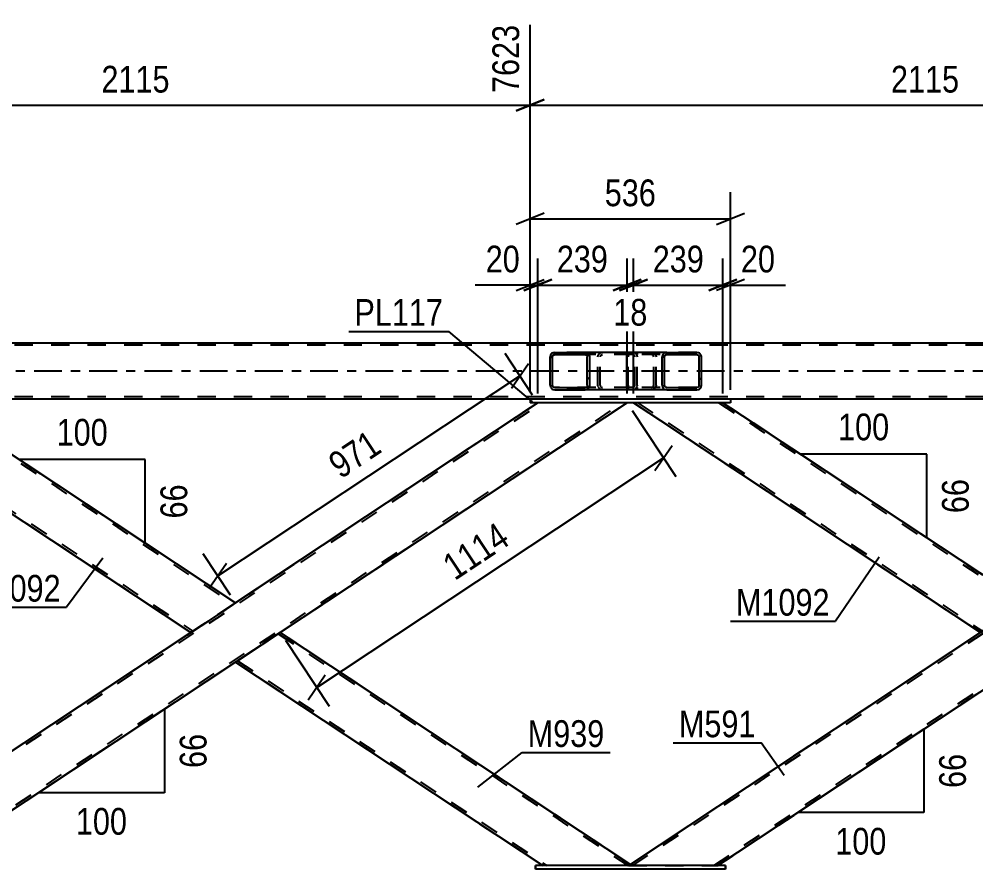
# Model space of a CAD drawing. Header units: millimetres. Extents: x -836 to 353, y -855 to -14.
# Drawn here: x -550.7 to -448.1, y -534.3 to -443.6 of the extents above; entities that cross this region are included whole.
import ezdxf

# ---------------------------------------------------------------- set-up
doc = ezdxf.new("R2010")
doc.units = ezdxf.units.MM
doc.linetypes.add('DXK_LINE_DOT2', pattern=[3.9198, 1.9599, -1.9599])
doc.linetypes.add('DXK_LINE_DOT3', pattern=[5.9187, 2.979, -0.9799, 0.9799, -0.9799])
doc.styles.add('Arial Narrow', font='ARIALN.TTF', dxfattribs={"height": 0.2})

# ---------------------------------------------------------------- blocks, each defined once
blk = doc.blocks.new('Part-570393895-8373 - 8355')
at = {"color": 7, "linetype": 'DXK_LINE_DOT2'}
for p, q in [((-495.07, -484.7), (-569.95, -534.26)), ((-569.51, -534.26), (-494.63, -484.7)), ((-569.51, -534.26), (-494.63, -484.7)), ((-560.81, -534.26), (-485.94, -484.7)), ((-560.81, -534.26), (-485.94, -484.7)), ((-485.5, -484.7), (-560.38, -534.26)), ((-485.5, -484.7), (-495.07, -484.7)), ((-485.5, -484.7), (-485.5, -484.7)), ((-527.45, -506.14), (-532.24, -509.3)), ((-522.67, -509.3), (-527.45, -512.47)), ((-569.76, -534.14), (-569.95, -534.26)), ((-569.95, -534.26), (-569.95, -534.26)), ((-569.95, -534.26), (-560.38, -534.26))]:
    blk.add_line(p, q, dxfattribs=at)
at = {"color": 2, "linetype": 'Continuous'}
for p, q in [((-495.07, -484.7), (-527.45, -506.14)), ((-485.5, -484.7), (-522.67, -509.3)), ((-532.24, -509.3), (-569.76, -534.14)), ((-527.45, -512.47), (-560.38, -534.26))]:
    blk.add_line(p, q, dxfattribs=at)
blk = doc.blocks.new('Part-570393895-8403 - 8355')
at = {"color": 7, "linetype": 'DXK_LINE_DOT2'}
for p, q in [((-410.46, -484.7), (-485.34, -534.26)), ((-484.9, -534.26), (-410.03, -484.7)), ((-484.9, -534.26), (-410.03, -484.7)), ((-403.02, -484.7), (-410.46, -484.7)), ((-403.02, -484.7), (-403.02, -485.75)), ((-403.02, -484.7), (-403.02, -485.74)), ((-403.02, -484.7), (-403.02, -485.64)), ((-476.21, -534.26), (-403.02, -485.82)), ((-476.21, -534.26), (-403.02, -485.82)), ((-403.02, -485.74), (-403.02, -485.64)), ((-403.02, -485.74), (-403.02, -485.8)), ((-403.02, -485.8), (-403.02, -485.74)), ((-403.02, -485.94), (-403.02, -485.75)), ((-403.02, -485.8), (-403.02, -485.82)), ((-403.02, -485.82), (-403.02, -485.8)), ((-403.02, -485.82), (-403.02, -485.82)), ((-403.02, -486.07), (-403.02, -485.94)), ((-475.77, -534.26), (-403.02, -486.11)), ((-403.02, -486.07), (-403.02, -486.04)), ((-403.02, -486.11), (-403.02, -486.07)), ((-403.02, -486.07), (-403.02, -486.11)), ((-403.02, -486.11), (-403.02, -486.11)), ((-442.84, -506.14), (-447.63, -509.3)), ((-438.06, -509.3), (-442.84, -512.47)), ((-485.15, -534.14), (-485.34, -534.26)), ((-485.34, -534.26), (-485.34, -534.26)), ((-485.34, -534.26), (-475.77, -534.26))]:
    blk.add_line(p, q, dxfattribs=at)
at = {"color": 2, "linetype": 'Continuous'}
for p, q in [((-410.46, -484.7), (-442.84, -506.14)), ((-403.02, -484.7), (-403.02, -485.75)), ((-403.02, -485.94), (-403.02, -485.75)), ((-403.02, -486.04), (-403.02, -485.94)), ((-403.02, -486.11), (-438.06, -509.3)), ((-447.63, -509.3), (-485.15, -534.14)), ((-442.84, -512.47), (-475.77, -534.26))]:
    blk.add_line(p, q, dxfattribs=at)
blk = doc.blocks.new('Part-570393895-8517 - 8355')
at = {"linetype": 'Continuous'}
h = blk.add_hatch(dxfattribs=at)
h.set_pattern_fill('', scale=0.7, style=0, pattern_type=0)
h.set_pattern_definition([(45, (-493.6966, -483.008), (-1.57154, 1.57154), [])])
h.paths.add_polyline_path([(-493.74, -482.82), (-493.7, -483.01), (-493.59, -483.16), (-493.42, -483.27), (-493.23, -483.3), (-490.01, -483.3), (-489.82, -483.27), (-489.65, -483.16), (-489.54, -483.01), (-489.5, -482.82), (-489.5, -479.78), (-489.54, -479.6), (-489.65, -479.44), (-489.82, -479.34), (-490.01, -479.3), (-493.23, -479.3), (-493.42, -479.34), (-493.59, -479.44), (-493.7, -479.6), (-493.74, -479.78)])
h.paths.add_polyline_path([(-493.46, -479.69), (-493.41, -479.61), (-493.32, -479.56), (-493.23, -479.54), (-490.01, -479.54), (-489.92, -479.56), (-489.83, -479.61), (-489.78, -479.69), (-489.76, -479.78), (-489.76, -482.82), (-489.78, -482.92), (-489.83, -482.99), (-489.92, -483.05), (-490.01, -483.06), (-493.23, -483.06), (-493.32, -483.05), (-493.41, -482.99), (-493.46, -482.92), (-493.48, -482.82), (-493.48, -479.78)])
at = {"color": 2, "linetype": 'Continuous'}
for p, q in [((-493.7, -479.6), (-493.74, -479.78)), ((-493.74, -482.82), (-493.74, -479.78)), ((-493.48, -479.78), (-493.46, -479.69)), ((-493.48, -482.82), (-493.48, -479.78)), ((-493.46, -479.69), (-493.41, -479.61)), ((-493.23, -479.3), (-493.42, -479.34)), ((-493.41, -479.61), (-493.32, -479.56)), ((-493.32, -479.56), (-493.23, -479.54)), ((-493.23, -479.3), (-490.01, -479.3)), ((-493.23, -479.54), (-490.01, -479.54)), ((-485.27, -479.3), (-490.01, -479.3)), ((-489.82, -479.34), (-490.01, -479.3)), ((-490.01, -479.54), (-489.92, -479.56)), ((-489.92, -479.56), (-489.83, -479.61)), ((-489.83, -479.61), (-489.78, -479.69)), ((-489.78, -479.69), (-489.76, -479.78)), ((-489.76, -482.82), (-489.76, -479.78)), ((-489.5, -479.78), (-489.54, -479.6)), ((-489.5, -482.82), (-489.5, -479.78)), ((-493.74, -482.82), (-493.7, -483.01)), ((-493.46, -482.92), (-493.48, -482.82)), ((-489.76, -482.82), (-489.78, -482.92)), ((-489.54, -483.01), (-489.5, -482.82)), ((-493.41, -482.99), (-493.46, -482.92)), ((-493.42, -483.27), (-493.23, -483.3)), ((-493.32, -483.05), (-493.41, -482.99)), ((-493.23, -483.06), (-493.32, -483.05)), ((-493.23, -483.06), (-490.01, -483.06)), ((-493.23, -483.3), (-490.01, -483.3)), ((-489.92, -483.05), (-490.01, -483.06)), ((-490.01, -483.3), (-489.82, -483.27)), ((-485.27, -483.3), (-490.01, -483.3)), ((-489.83, -482.99), (-489.92, -483.05)), ((-489.78, -482.92), (-489.83, -482.99))]:
    blk.add_line(p, q, dxfattribs=at)
at = {"color": 7, "linetype": 'DXK_LINE_DOT2'}
for p, q in [((-490.01, -479.3), (-493.23, -479.3)), ((-484.92, -479.54), (-493.23, -479.54)), ((-488.64, -479.78), (-488.6, -479.6)), ((-488.64, -482.82), (-488.64, -479.78)), ((-488.37, -479.69), (-488.39, -479.78)), ((-488.39, -482.82), (-488.39, -479.78)), ((-488.31, -479.61), (-488.37, -479.69)), ((-488.33, -479.34), (-488.13, -479.3)), ((-488.31, -479.61), (-488.29, -479.6)), ((-488.29, -479.6), (-488.23, -479.56)), ((-488.23, -479.56), (-488.13, -479.54)), ((-484.92, -479.3), (-485.27, -479.3)), ((-484.92, -479.3), (-484.72, -479.34)), ((-484.82, -479.56), (-484.92, -479.54)), ((-484.74, -479.61), (-484.82, -479.56)), ((-484.68, -479.69), (-484.74, -479.61)), ((-484.66, -479.78), (-484.68, -479.69)), ((-484.66, -482.82), (-484.66, -479.78)), ((-484.45, -479.6), (-484.41, -479.78)), ((-484.41, -482.82), (-484.41, -479.78)), ((-488.6, -483.01), (-488.64, -482.82)), ((-488.39, -482.82), (-488.37, -482.92)), ((-484.68, -482.92), (-484.66, -482.82)), ((-484.41, -482.82), (-484.45, -483.01)), ((-484.92, -483.06), (-493.23, -483.06)), ((-490.01, -483.3), (-493.23, -483.3)), ((-488.37, -482.92), (-488.31, -482.99)), ((-488.13, -483.3), (-488.33, -483.27)), ((-488.31, -482.99), (-488.29, -483.01)), ((-488.29, -483.01), (-488.23, -483.05)), ((-488.23, -483.05), (-488.13, -483.06)), ((-484.92, -483.3), (-485.27, -483.3)), ((-484.92, -483.06), (-484.82, -483.05)), ((-484.72, -483.27), (-484.92, -483.3)), ((-484.82, -483.05), (-484.74, -482.99)), ((-484.74, -482.99), (-484.68, -482.92))]:
    blk.add_line(p, q, dxfattribs=at)
at = {"color": 2, "linetype": 'Continuous'}
for centre, start, end in [((-493.25, -479.8), 110.9282, 155.8647), ((-489.99, -479.8), 24.1353, 69.0718), ((-493.25, -482.81), 204.1353, 249.0718), ((-489.99, -482.81), 290.9282, 335.8647)]:
    blk.add_arc(centre, 0.495, start, end, dxfattribs=at)
at = {"color": 7, "linetype": 'DXK_LINE_DOT2'}
for centre, start, end in [((-488.15, -479.8), 110.9282, 155.8647), ((-484.9, -479.8), 24.1353, 69.0718), ((-488.15, -482.81), 204.1353, 249.0718), ((-484.9, -482.81), 290.9282, 335.8647)]:
    blk.add_arc(centre, 0.495, start, end, dxfattribs=at)
blk = doc.blocks.new('Part-570393895-8516 - 8355')
at = {"color": 7, "linetype": 'DXK_LINE_DOT2'}
for p, q in [((-522.95, -509.49), (-527.24, -512.33)), ((-522.94, -509.48), (-527.18, -512.29)), ((-527.17, -512.28), (-522.89, -509.45)), ((-522.9, -509.46), (-522.95, -509.49)), ((-522.8, -509.39), (-522.94, -509.48)), ((-522.89, -509.45), (-522.9, -509.46)), ((-522.89, -509.45), (-522.89, -509.45)), ((-522.89, -509.45), (-485.39, -534.26)), ((-522.89, -509.45), (-485.39, -534.26)), ((-522.7, -509.33), (-522.8, -509.39)), ((-522.67, -509.3), (-522.7, -509.33)), ((-522.67, -509.3), (-485.15, -534.14)), ((-527.42, -512.45), (-527.45, -512.47)), ((-527.45, -512.47), (-494.53, -534.26)), ((-527.18, -512.29), (-527.42, -512.45)), ((-527.24, -512.33), (-527.22, -512.32)), ((-527.24, -512.33), (-527.24, -512.33)), ((-527.24, -512.33), (-494.09, -534.26)), ((-527.24, -512.33), (-494.09, -534.26)), ((-527.22, -512.32), (-527.17, -512.28)), ((-485.34, -534.26), (-485.18, -534.16)), ((-485.18, -534.16), (-485.15, -534.14)), ((-485.34, -534.26), (-494.53, -534.26))]:
    blk.add_line(p, q, dxfattribs=at)
at = {"color": 2, "linetype": 'Continuous'}
for p, q in [((-522.94, -509.48), (-527.18, -512.29)), ((-522.94, -509.48), (-522.7, -509.33)), ((-522.7, -509.33), (-522.67, -509.3)), ((-522.67, -509.3), (-522.67, -509.3)), ((-522.67, -509.3), (-485.15, -534.14)), ((-527.45, -512.47), (-527.42, -512.45)), ((-527.45, -512.47), (-527.45, -512.47)), ((-527.45, -512.47), (-494.53, -534.26)), ((-527.42, -512.45), (-527.33, -512.39)), ((-527.33, -512.39), (-527.18, -512.29)), ((-485.18, -534.16), (-485.34, -534.26)), ((-485.15, -534.14), (-485.18, -534.16)), ((-485.15, -534.14), (-485.15, -534.14))]:
    blk.add_line(p, q, dxfattribs=at)
blk = doc.blocks.new('Part-570393895-8848 - 8355')
at = {"color": 2, "linetype": 'Continuous'}
for p, q in [((-569.4, -484.7), (-532.24, -509.3)), ((-559.84, -484.7), (-527.45, -506.14)), ((-527.72, -506.32), (-531.97, -509.13)), ((-527.58, -506.22), (-527.72, -506.32)), ((-527.49, -506.16), (-527.58, -506.22)), ((-527.45, -506.14), (-527.49, -506.16)), ((-527.45, -506.14), (-527.45, -506.14)), ((-532.2, -509.28), (-532.24, -509.3)), ((-532.24, -509.3), (-532.24, -509.3)), ((-531.97, -509.13), (-532.2, -509.28))]:
    blk.add_line(p, q, dxfattribs=at)
at = {"color": 7, "linetype": 'DXK_LINE_DOT2'}
for p, q in [((-559.84, -484.7), (-569.4, -484.7)), ((-569.4, -484.7), (-532.24, -509.3)), ((-568.97, -484.7), (-532.02, -509.16)), ((-568.97, -484.7), (-532.02, -509.16)), ((-560.27, -484.7), (-527.67, -506.28)), ((-560.27, -484.7), (-527.67, -506.28)), ((-559.84, -484.7), (-559.84, -484.7)), ((-559.84, -484.7), (-527.45, -506.14)), ((-527.73, -506.32), (-532.02, -509.16)), ((-531.97, -509.13), (-527.67, -506.28)), ((-527.72, -506.32), (-531.97, -509.13)), ((-527.69, -506.29), (-527.73, -506.32)), ((-527.72, -506.32), (-527.49, -506.16)), ((-527.67, -506.28), (-527.69, -506.29)), ((-527.67, -506.28), (-527.67, -506.28)), ((-527.49, -506.16), (-527.45, -506.14)), ((-532.24, -509.3), (-532.2, -509.28)), ((-532.2, -509.28), (-532.11, -509.22)), ((-532.11, -509.22), (-531.97, -509.13)), ((-532.02, -509.16), (-532, -509.15)), ((-532.02, -509.16), (-532.02, -509.16)), ((-532, -509.15), (-531.97, -509.13))]:
    blk.add_line(p, q, dxfattribs=at)
blk = doc.blocks.new('Part-570393895-8853 - 8355')
at = {"color": 7, "linetype": 'DXK_LINE_DOT2'}
for p, q in [((-475.23, -484.7), (-484.8, -484.7)), ((-484.8, -484.7), (-447.63, -509.3)), ((-484.36, -484.7), (-447.41, -509.16)), ((-484.36, -484.7), (-447.41, -509.16)), ((-475.66, -484.7), (-443.06, -506.28)), ((-475.66, -484.7), (-443.06, -506.28)), ((-475.23, -484.7), (-475.23, -484.7)), ((-475.23, -484.7), (-442.84, -506.14)), ((-443.13, -506.32), (-447.41, -509.16)), ((-447.36, -509.13), (-443.06, -506.28)), ((-443.11, -506.32), (-447.36, -509.13)), ((-443.08, -506.29), (-443.13, -506.32)), ((-443.11, -506.32), (-442.88, -506.16)), ((-443.06, -506.28), (-443.08, -506.29)), ((-443.06, -506.28), (-443.06, -506.28)), ((-442.88, -506.16), (-442.84, -506.14)), ((-447.63, -509.3), (-447.59, -509.28)), ((-447.59, -509.28), (-447.5, -509.22)), ((-447.5, -509.22), (-447.36, -509.13)), ((-447.41, -509.16), (-447.39, -509.15)), ((-447.41, -509.16), (-447.41, -509.16)), ((-447.39, -509.15), (-447.36, -509.13))]:
    blk.add_line(p, q, dxfattribs=at)
at = {"color": 2, "linetype": 'Continuous'}
for p, q in [((-484.79, -484.7), (-447.63, -509.3)), ((-475.23, -484.7), (-442.84, -506.14)), ((-443.11, -506.32), (-447.36, -509.13)), ((-442.97, -506.22), (-443.11, -506.32)), ((-442.88, -506.16), (-442.97, -506.22)), ((-442.84, -506.14), (-442.88, -506.16)), ((-442.84, -506.14), (-442.84, -506.14)), ((-447.59, -509.28), (-447.63, -509.3)), ((-447.63, -509.3), (-447.63, -509.3)), ((-447.36, -509.13), (-447.59, -509.28))]:
    blk.add_line(p, q, dxfattribs=at)
blk = doc.blocks.new('Part-570393895-8878 - 8355')
at = {"color": 2, "linetype": 'Continuous'}
for p, q in [((-474.97, -534.26), (-495.33, -534.26)), ((-495.33, -534.66), (-495.33, -534.26)), ((-495.33, -534.26), (-495.33, -534.66)), ((-474.97, -534.66), (-495.33, -534.66)), ((-474.97, -534.26), (-474.97, -534.66))]:
    blk.add_line(p, q, dxfattribs=at)
at = {"color": 7, "linetype": 'DXK_LINE_DOT2'}
for p, q in [((-495.33, -534.26), (-495.33, -534.26)), ((-495.33, -534.26), (-495.33, -534.26)), ((-495.33, -534.66), (-495.33, -534.66)), ((-495.33, -534.66), (-495.33, -534.66)), ((-474.97, -534.66), (-474.97, -534.26)), ((-474.97, -534.26), (-474.97, -534.26)), ((-474.97, -534.66), (-474.97, -534.66))]:
    blk.add_line(p, q, dxfattribs=at)
blk = doc.blocks.new('Part-570393895-8903 - 8355')
at = {"linetype": 'Continuous'}
h = blk.add_hatch(dxfattribs=at)
h.set_pattern_fill('', scale=0.7, style=0, pattern_type=0)
h.set_pattern_definition([(45, (-481.7043, -483.008), (-1.57154, 1.57154), [])])
h.paths.add_polyline_path([(-481.74, -482.82), (-481.7, -483.01), (-481.59, -483.16), (-481.43, -483.27), (-481.24, -483.3), (-478.04, -483.3), (-477.84, -483.27), (-477.68, -483.16), (-477.57, -483.01), (-477.53, -482.82), (-477.53, -479.78), (-477.57, -479.6), (-477.68, -479.44), (-477.84, -479.34), (-478.04, -479.3), (-481.24, -479.3), (-481.43, -479.34), (-481.59, -479.44), (-481.7, -479.6), (-481.74, -479.78)])
h.paths.add_polyline_path([(-481.47, -479.69), (-481.42, -479.61), (-481.33, -479.56), (-481.24, -479.54), (-478.04, -479.54), (-477.94, -479.56), (-477.86, -479.61), (-477.8, -479.69), (-477.79, -479.78), (-477.79, -482.82), (-477.8, -482.92), (-477.86, -482.99), (-477.94, -483.05), (-478.04, -483.06), (-481.24, -483.06), (-481.33, -483.05), (-481.42, -482.99), (-481.47, -482.92), (-481.49, -482.82), (-481.49, -479.78)])
at = {"color": 2, "linetype": 'Continuous'}
for p, q in [((-485.53, -479.78), (-485.51, -479.6)), ((-485.53, -482.82), (-485.53, -479.78)), ((-485.51, -479.6), (-485.45, -479.44)), ((-485.45, -479.44), (-485.37, -479.34)), ((-485.37, -479.34), (-485.27, -479.3)), ((-481.24, -479.3), (-485.27, -479.3)), ((-481.7, -479.6), (-481.74, -479.78)), ((-481.74, -482.82), (-481.74, -479.78)), ((-481.49, -479.78), (-481.47, -479.69)), ((-481.49, -482.82), (-481.49, -479.78)), ((-481.47, -479.69), (-481.42, -479.61)), ((-481.24, -479.3), (-481.43, -479.34)), ((-481.42, -479.61), (-481.33, -479.56)), ((-481.33, -479.56), (-481.24, -479.54)), ((-481.24, -479.3), (-478.04, -479.3)), ((-481.24, -479.54), (-478.04, -479.54)), ((-477.84, -479.34), (-478.04, -479.3)), ((-478.04, -479.54), (-477.94, -479.56)), ((-477.94, -479.56), (-477.86, -479.61)), ((-477.86, -479.61), (-477.8, -479.69)), ((-477.8, -479.69), (-477.79, -479.78)), ((-477.79, -482.82), (-477.79, -479.78)), ((-477.53, -479.78), (-477.57, -479.6)), ((-477.53, -482.82), (-477.53, -479.78)), ((-485.51, -483.01), (-485.53, -482.82)), ((-481.74, -482.82), (-481.7, -483.01)), ((-481.47, -482.92), (-481.49, -482.82)), ((-477.79, -482.82), (-477.8, -482.92)), ((-477.57, -483.01), (-477.53, -482.82)), ((-485.45, -483.16), (-485.51, -483.01)), ((-485.37, -483.27), (-485.45, -483.16)), ((-485.27, -483.3), (-485.37, -483.27)), ((-481.24, -483.3), (-485.27, -483.3)), ((-481.42, -482.99), (-481.47, -482.92)), ((-481.43, -483.27), (-481.24, -483.3)), ((-481.33, -483.05), (-481.42, -482.99)), ((-481.24, -483.06), (-481.33, -483.05)), ((-481.24, -483.06), (-478.04, -483.06)), ((-481.24, -483.3), (-478.04, -483.3)), ((-477.94, -483.05), (-478.04, -483.06)), ((-478.04, -483.3), (-477.84, -483.27)), ((-477.86, -482.99), (-477.94, -483.05)), ((-477.8, -482.92), (-477.86, -482.99))]:
    blk.add_line(p, q, dxfattribs=at)
at = {"color": 7, "linetype": 'DXK_LINE_DOT2'}
for p, q in [((-485.39, -479.69), (-485.4, -479.78)), ((-485.4, -482.82), (-485.4, -479.78)), ((-485.36, -479.61), (-485.39, -479.69)), ((-485.32, -479.56), (-485.36, -479.61)), ((-485.27, -479.54), (-485.32, -479.56)), ((-478.04, -479.54), (-485.27, -479.54)), ((-484.4, -479.54), (-484.4, -479.3)), ((-482.9, -479.3), (-482.7, -479.34)), ((-482.8, -479.56), (-482.9, -479.54)), ((-482.72, -479.61), (-482.8, -479.56)), ((-482.66, -479.69), (-482.72, -479.61)), ((-482.64, -479.78), (-482.66, -479.69)), ((-482.64, -482.82), (-482.64, -479.78)), ((-482.43, -479.6), (-482.39, -479.78)), ((-482.39, -482.82), (-482.39, -479.78)), ((-478.04, -479.3), (-481.24, -479.3)), ((-485.4, -482.82), (-485.39, -482.92)), ((-482.66, -482.92), (-482.64, -482.82)), ((-482.39, -482.82), (-482.43, -483.01)), ((-485.39, -482.92), (-485.36, -482.99)), ((-485.36, -482.99), (-485.32, -483.05)), ((-485.32, -483.05), (-485.27, -483.06)), ((-478.04, -483.06), (-485.27, -483.06)), ((-484.4, -483.3), (-484.4, -483.06)), ((-482.9, -483.06), (-482.8, -483.05)), ((-482.7, -483.27), (-482.9, -483.3)), ((-482.8, -483.05), (-482.72, -482.99)), ((-482.72, -482.99), (-482.66, -482.92)), ((-478.04, -483.3), (-481.24, -483.3))]:
    blk.add_line(p, q, dxfattribs=at)
for centre, start, end in [((-482.88, -479.8), 23.9928, 68.9397), ((-482.88, -482.81), 291.0603, 336.0072)]:
    blk.add_arc(centre, 0.493, start, end, dxfattribs=at)
at = {"color": 2, "linetype": 'Continuous'}
for centre, start, end in [((-481.25, -479.8), 111.0603, 156.0072), ((-478.02, -479.8), 23.9928, 68.9397), ((-481.25, -482.81), 203.9928, 248.9397), ((-478.02, -482.81), 291.0603, 336.0072)]:
    blk.add_arc(centre, 0.493, start, end, dxfattribs=at)
blk = doc.blocks.new('Part-570393895-8909 - 8355')
at = {"color": 7, "linetype": 'DXK_LINE_DOT2'}
for p, q in [((-125.85, -478.54), (-800.78, -478.54)), ((-125.85, -484.06), (-800.78, -484.06)), ((-474.43, -484.3), (-495.87, -484.3))]:
    blk.add_line(p, q, dxfattribs=at)
at = {"color": 2, "linetype": 'Continuous'}
for p, q in [((-403.83, -478.3), (-651.65, -478.3)), ((-495.87, -484.3), (-559.04, -484.3)), ((-411.26, -484.3), (-474.43, -484.3))]:
    blk.add_line(p, q, dxfattribs=at)
at = {"color": 7, "linetype": 'DXK_LINE_DOT3'}
blk.add_line((-125.85, -481.3), (-800.78, -481.3), dxfattribs=at)
blk = doc.blocks.new('Part-570393895-8937 - 8355')
at = {"color": 2, "linetype": 'Continuous'}
for p, q in [((-474.43, -484.3), (-495.87, -484.3)), ((-495.87, -484.3), (-495.87, -484.7)), ((-474.43, -484.7), (-495.87, -484.7)), ((-474.43, -484.3), (-474.43, -484.7))]:
    blk.add_line(p, q, dxfattribs=at)
blk = doc.blocks.new('AngleDimension-570393895-25187 - 8355')
at = {"color": 7, "linetype": 'Continuous'}
for p, q in [((-453.69, -519.65), (-467.2, -528.59)), ((-453.69, -519.65), (-453.69, -528.59)), ((-456.56, -521.55), (-467.2, -528.59)), ((-453.69, -528.59), (-467.2, -528.59))]:
    blk.add_line(p, q, dxfattribs=at)
at = {"color": 0}
for points in [[(-448.59, -521.69), (-452.79, -521.69), (-452.79, -526.55), (-448.59, -526.55)], [(-457.11, -533.69), (-457.11, -529.49), (-463.79, -529.49), (-463.79, -533.69)]]:
    blk.add_wipeout(points, dxfattribs=at)
at = {"color": 3, "style": 'Arial Narrow'}
blk.add_text('66', height=2.863, rotation=90.0002, dxfattribs=at).set_placement((-449.19, -525.95))
blk.add_text('100', height=2.863, dxfattribs=at).set_placement((-463.19, -533.09))
blk = doc.blocks.new('StraightDimension-570393895-24979 - 8355')
at = {"color": 7, "linetype": 'Continuous'}
for p, q in [((-495.07, -483.7), (-495.07, -469.24)), ((-485.5, -483.7), (-485.5, -469.24)), ((-496.57, -472.69), (-493.57, -471.49)), ((-484, -471.49), (-487, -472.69)), ((-495.07, -472.09), (-485.5, -472.09))]:
    blk.add_line(p, q, dxfattribs=at)
at = {"color": 0}
blk.add_wipeout([(-486.94, -471.34), (-486.94, -467.14), (-493.63, -467.14), (-493.63, -471.34)], dxfattribs=at)
at = {"color": 3, "style": 'Arial Narrow'}
blk.add_text('239', height=2.863, dxfattribs=at).set_placement((-493.03, -470.74))
blk = doc.blocks.new('StraightDimension-570393895-9864 - 8355')
at = {"color": 7, "linetype": 'Continuous'}
for p, q in [((-495.87, -483.5), (-495.87, -444.22)), ((-411.26, -483.3), (-411.26, -444.22)), ((-494.37, -452.23), (-497.37, -453.43)), ((-495.87, -452.83), (-411.26, -452.83)), ((-412.76, -453.43), (-409.76, -452.23))]:
    blk.add_line(p, q, dxfattribs=at)
at = {"color": 0}
blk.add_wipeout([(-449.31, -452.08), (-449.31, -447.88), (-457.82, -447.88), (-457.82, -452.08)], dxfattribs=at)
at = {"color": 3, "style": 'Arial Narrow'}
blk.add_text('2115', height=2.863, dxfattribs=at).set_placement((-457.22, -451.48))
at = {"color": 0, "linetype": 'Continuous'}
blk.add_wipeout([(-411.86, -443.62), (-416.06, -443.62), (-416.06, -452.13), (-411.86, -452.13)], dxfattribs=at)
at = {"color": 3, "linetype": 'Continuous', "style": 'Arial Narrow'}
blk.add_text('9738', height=2.863, rotation=90.0002, dxfattribs=at).set_placement((-412.46, -451.53))
blk = doc.blocks.new('StraightDimension-570393895-9162 - 8355')
at = {"color": 7, "linetype": 'Continuous'}
for p, q in [((-484.95, -485.54), (-480.27, -492.61)), ((-482.51, -491.94), (-480.67, -489.28)), ((-518.76, -515.21), (-481.59, -490.61)), ((-522.12, -510.14), (-517.44, -517.21)), ((-517.84, -513.88), (-519.68, -516.54))]:
    blk.add_line(p, q, dxfattribs=at)
at = {"color": 0}
blk.add_wipeout([(-497.04, -499.93), (-499.36, -496.43), (-506.46, -501.13), (-504.14, -504.63)], dxfattribs=at)
at = {"color": 3, "style": 'Arial Narrow'}
blk.add_text('1114', height=2.863, rotation=33.5008, dxfattribs=at).set_placement((-503.97, -503.8))
blk = doc.blocks.new('StraightDimension-570393895-9180 - 8355')
at = {"color": 7, "linetype": 'Continuous'}
for p, q in [((-495.62, -483.87), (-498.55, -479.44)), ((-497.9, -483.15), (-496.06, -480.49)), ((-529.36, -503.25), (-496.98, -481.82)), ((-528, -505.3), (-530.93, -500.88)), ((-528.44, -501.93), (-530.28, -504.58))]:
    blk.add_line(p, q, dxfattribs=at)
at = {"color": 0}
blk.add_wipeout([(-510.8, -490.07), (-513.12, -486.56), (-518.69, -490.25), (-516.37, -493.76)], dxfattribs=at)
at = {"color": 3, "style": 'Arial Narrow'}
blk.add_text('971', height=2.863, rotation=33.5008, dxfattribs=at).set_placement((-516.2, -492.92))
blk = doc.blocks.new('StraightDimension-570393895-9370 - 8355')
at = {"color": 7, "linetype": 'Continuous'}
for p, q in [((-495.87, -483.3), (-495.87, -462.15)), ((-474.43, -483.3), (-474.43, -462.15)), ((-494.37, -464.4), (-497.37, -465.6)), ((-475.93, -465.6), (-472.93, -464.4)), ((-495.87, -465), (-474.43, -465))]:
    blk.add_line(p, q, dxfattribs=at)
at = {"color": 0}
blk.add_wipeout([(-481.81, -464.25), (-481.81, -460.05), (-488.49, -460.05), (-488.49, -464.25)], dxfattribs=at)
at = {"color": 3, "style": 'Arial Narrow'}
blk.add_text('536', height=2.863, dxfattribs=at).set_placement((-487.89, -463.65))
blk = doc.blocks.new('StraightDimension-570393895-9854 - 8355')
at = {"color": 7, "linetype": 'Continuous'}
for p, q in [((-580.48, -483.3), (-580.48, -444.22)), ((-495.87, -483.5), (-495.87, -444.22)), ((-578.98, -452.23), (-581.98, -453.43)), ((-580.48, -452.83), (-495.87, -452.83)), ((-497.37, -453.43), (-494.37, -452.23))]:
    blk.add_line(p, q, dxfattribs=at)
at = {"color": 0}
blk.add_wipeout([(-533.92, -452.08), (-533.92, -447.88), (-542.43, -447.88), (-542.43, -452.08)], dxfattribs=at)
at = {"color": 3, "style": 'Arial Narrow'}
blk.add_text('2115', height=2.863, dxfattribs=at).set_placement((-541.83, -451.48))
at = {"color": 0, "linetype": 'Continuous'}
blk.add_wipeout([(-496.47, -443.62), (-500.67, -443.62), (-500.67, -452.13), (-496.47, -452.13)], dxfattribs=at)
at = {"color": 3, "linetype": 'Continuous', "style": 'Arial Narrow'}
blk.add_text('7623', height=2.863, rotation=90.0002, dxfattribs=at).set_placement((-497.07, -451.53))
blk = doc.blocks.new('StraightDimension-570393895-24976 - 8355')
at = {"color": 7, "linetype": 'Continuous'}
for p, q in [((-475.23, -483.7), (-475.23, -469.24)), ((-474.43, -483.3), (-474.43, -469.24)), ((-476.73, -472.69), (-473.73, -471.49)), ((-472.93, -471.49), (-475.93, -472.69)), ((-475.23, -472.09), (-474.43, -472.09)), ((-474.43, -472.09), (-468.52, -472.09)), ((-474.43, -472.09), (-468.52, -472.09))]:
    blk.add_line(p, q, dxfattribs=at)
at = {"color": 0}
blk.add_wipeout([(-469.05, -471.34), (-469.05, -467.14), (-473.9, -467.14), (-473.9, -471.34)], dxfattribs=at)
at = {"color": 3, "style": 'Arial Narrow'}
blk.add_text('20', height=2.863, dxfattribs=at).set_placement((-473.3, -470.74))
blk = doc.blocks.new('StraightDimension-570393895-24977 - 8355')
at = {"color": 7, "linetype": 'Continuous'}
for p, q in [((-484.8, -483.7), (-484.8, -469.24)), ((-475.23, -483.7), (-475.23, -469.24)), ((-486.3, -472.69), (-483.3, -471.49)), ((-473.73, -471.49), (-476.73, -472.69)), ((-484.8, -472.09), (-475.23, -472.09))]:
    blk.add_line(p, q, dxfattribs=at)
at = {"color": 0}
blk.add_wipeout([(-476.67, -471.34), (-476.67, -467.14), (-483.35, -467.14), (-483.35, -471.34)], dxfattribs=at)
at = {"color": 3, "style": 'Arial Narrow'}
blk.add_text('239', height=2.863, dxfattribs=at).set_placement((-482.75, -470.74))
blk = doc.blocks.new('StraightDimension-570393895-24978 - 8355')
at = {"color": 7, "linetype": 'Continuous'}
for p, q in [((-485.5, -483.7), (-485.5, -469.69)), ((-484.8, -483.7), (-484.8, -469.69)), ((-487, -472.69), (-484, -471.49)), ((-483.3, -471.49), (-486.3, -472.69)), ((-485.5, -472.09), (-484.8, -472.09))]:
    blk.add_line(p, q, dxfattribs=at)
at = {"color": 0}
blk.add_wipeout([(-482.72, -477.04), (-482.72, -472.84), (-487.58, -472.84), (-487.58, -477.04)], dxfattribs=at)
at = {"color": 3, "style": 'Arial Narrow'}
blk.add_text('18', height=2.863, dxfattribs=at).set_placement((-486.98, -476.44))
blk = doc.blocks.new('AngleDimension-570393895-25189 - 8355')
at = {"color": 7, "linetype": 'Continuous'}
for p, q in [((-463.81, -492.26), (-466.9, -490.22)), ((-453.39, -490.22), (-466.9, -490.22)), ((-453.39, -499.16), (-466.9, -490.22)), ((-453.39, -499.16), (-453.39, -490.22))]:
    blk.add_line(p, q, dxfattribs=at)
at = {"color": 0}
for points in [[(-456.8, -489.32), (-456.8, -485.12), (-463.49, -485.12), (-463.49, -489.32)], [(-448.29, -492.26), (-452.49, -492.26), (-452.49, -497.12), (-448.29, -497.12)]]:
    blk.add_wipeout(points, dxfattribs=at)
at = {"color": 3, "style": 'Arial Narrow'}
blk.add_text('100', height=2.863, dxfattribs=at).set_placement((-462.89, -488.72))
blk.add_text('66', height=2.863, rotation=90.0002, dxfattribs=at).set_placement((-448.89, -496.52))
blk = doc.blocks.new('StraightDimension-570393895-24980 - 8355')
at = {"color": 7, "linetype": 'Continuous'}
for p, q in [((-495.87, -483.3), (-495.87, -469.24)), ((-495.07, -483.7), (-495.07, -469.24)), ((-497.37, -472.69), (-494.37, -471.49)), ((-493.57, -471.49), (-496.57, -472.69)), ((-495.87, -472.09), (-501.78, -472.09)), ((-495.87, -472.09), (-501.78, -472.09)), ((-495.87, -472.09), (-495.07, -472.09))]:
    blk.add_line(p, q, dxfattribs=at)
at = {"color": 0}
blk.add_wipeout([(-496.39, -471.34), (-496.39, -467.14), (-501.25, -467.14), (-501.25, -471.34)], dxfattribs=at)
at = {"color": 3, "style": 'Arial Narrow'}
blk.add_text('20', height=2.863, dxfattribs=at).set_placement((-500.65, -470.74))
blk = doc.blocks.new('AngleDimension-570393895-25158 - 8355')
at = {"color": 7, "linetype": 'Continuous'}
for p, q in [((-535.07, -517.51), (-548.58, -526.46)), ((-535.07, -517.51), (-535.07, -526.46)), ((-541.16, -521.55), (-548.58, -526.46)), ((-535.07, -526.46), (-548.58, -526.46))]:
    blk.add_line(p, q, dxfattribs=at)
at = {"color": 0}
for points in [[(-529.97, -519.56), (-534.17, -519.56), (-534.17, -524.41), (-529.97, -524.41)], [(-538.49, -531.56), (-538.49, -527.36), (-545.17, -527.36), (-545.17, -531.56)]]:
    blk.add_wipeout(points, dxfattribs=at)
at = {"color": 3, "style": 'Arial Narrow'}
blk.add_text('66', height=2.863, rotation=90.0002, dxfattribs=at).set_placement((-530.57, -523.81))
blk.add_text('100', height=2.863, dxfattribs=at).set_placement((-544.57, -530.96))
blk = doc.blocks.new('AngleDimension-570393895-25160 - 8355')
at = {"color": 7, "linetype": 'Continuous'}
for p, q in [((-548.42, -492.26), (-550.64, -490.79)), ((-537.14, -490.79), (-550.64, -490.79)), ((-537.14, -499.73), (-550.64, -490.79)), ((-537.14, -499.73), (-537.14, -490.79))]:
    blk.add_line(p, q, dxfattribs=at)
at = {"color": 0}
for points in [[(-540.55, -489.89), (-540.55, -485.69), (-547.23, -485.69), (-547.23, -489.89)], [(-532.04, -492.83), (-536.24, -492.83), (-536.24, -497.69), (-532.04, -497.69)]]:
    blk.add_wipeout(points, dxfattribs=at)
at = {"color": 3, "style": 'Arial Narrow'}
blk.add_text('100', height=2.863, dxfattribs=at).set_placement((-546.63, -489.29))
blk.add_text('66', height=2.863, rotation=90.0002, dxfattribs=at).set_placement((-532.64, -497.09))
blk = doc.blocks.new('Mark-570393895-8399 - 8355')
at = {"color": 30, "linetype": 'Continuous'}
for p in [(-480.55, -521.12), (-468.68, -524.61)]:
    blk.add_line(p, (-471.13, -521.12), dxfattribs=at)
at = {"color": 0}
blk.add_wipeout([(-471.73, -520.52), (-471.73, -517.52), (-479.95, -517.52), (-479.95, -520.52)], dxfattribs=at)
blk.add_wipeout([(-471.73, -520.52), (-471.73, -517.52), (-479.95, -517.52), (-479.95, -520.52)], dxfattribs=at)
at = {"color": 3, "style": 'Arial Narrow'}
blk.add_text('M591', height=2.863, dxfattribs=at).set_placement((-479.95, -520.52))
blk = doc.blocks.new('Mark-570393895-8512 - 8355')
at = {"color": 30, "linetype": 'Continuous'}
for p, q in [((-501.48, -525.85), (-496.75, -522.16)), ((-496.75, -522.16), (-487.33, -522.16))]:
    blk.add_line(p, q, dxfattribs=at)
at = {"color": 0}
blk.add_wipeout([(-487.93, -521.56), (-487.93, -518.56), (-496.15, -518.56), (-496.15, -521.56)], dxfattribs=at)
blk.add_wipeout([(-487.93, -521.56), (-487.93, -518.56), (-496.15, -518.56), (-496.15, -521.56)], dxfattribs=at)
at = {"color": 3, "style": 'Arial Narrow'}
blk.add_text('M939', height=2.863, dxfattribs=at).set_placement((-496.15, -521.56))
blk = doc.blocks.new('Mark-570393895-8844 - 8355')
at = {"color": 30, "linetype": 'Continuous'}
for p in [(-541.69, -501.36), (-556.83, -506.6)]:
    blk.add_line(p, (-545.58, -506.6), dxfattribs=at)
at = {"color": 0}
blk.add_wipeout([(-546.18, -506), (-546.18, -503), (-556.23, -503), (-556.23, -506)], dxfattribs=at)
blk.add_wipeout([(-546.18, -506), (-546.18, -503), (-556.23, -503), (-556.23, -506)], dxfattribs=at)
at = {"color": 3, "style": 'Arial Narrow'}
blk.add_text('M1092', height=2.863, dxfattribs=at).set_placement((-556.23, -506))
blk = doc.blocks.new('Mark-570393895-8849 - 8355')
at = {"color": 30, "linetype": 'Continuous'}
for p in [(-458.49, -501.23), (-474.43, -508.1)]:
    blk.add_line(p, (-463.18, -508.1), dxfattribs=at)
at = {"color": 0}
blk.add_wipeout([(-463.78, -507.5), (-463.78, -504.5), (-473.83, -504.5), (-473.83, -507.5)], dxfattribs=at)
blk.add_wipeout([(-463.78, -507.5), (-463.78, -504.5), (-473.83, -504.5), (-473.83, -507.5)], dxfattribs=at)
at = {"color": 3, "style": 'Arial Narrow'}
blk.add_text('M1092', height=2.863, dxfattribs=at).set_placement((-473.83, -507.5))
blk = doc.blocks.new('Mark-570393895-8933 - 8355')
at = {"color": 30, "linetype": 'Continuous'}
for p in [(-515.32, -477.06), (-495.64, -484.6)]:
    blk.add_line(p, (-504.62, -477.06), dxfattribs=at)
at = {"color": 0}
blk.add_wipeout([(-505.22, -476.46), (-505.22, -473.46), (-514.72, -473.46), (-514.72, -476.46)], dxfattribs=at)
blk.add_wipeout([(-505.22, -476.46), (-505.22, -473.46), (-514.72, -473.46), (-514.72, -476.46)], dxfattribs=at)
at = {"color": 3, "style": 'Arial Narrow'}
blk.add_text('PL117', height=2.863, dxfattribs=at).set_placement((-514.72, -476.46))

msp = doc.modelspace()

# ---------------------------------------------------------------- block references
for name in ['Part-570393895-8909 - 8355', 'Part-570393895-8517 - 8355', 'Part-570393895-8903 - 8355', 'Part-570393895-8373 - 8355', 'Part-570393895-8848 - 8355', 'Part-570393895-8937 - 8355', 'Part-570393895-8403 - 8355', 'Part-570393895-8853 - 8355', 'Part-570393895-8516 - 8355', 'Part-570393895-8878 - 8355']:
    msp.add_blockref(name, (0, 0))

# ---------------------------------------------------------------- next in the draw order: block references
for name in ['StraightDimension-570393895-24979 - 8355', 'AngleDimension-570393895-25160 - 8355', 'StraightDimension-570393895-9162 - 8355', 'AngleDimension-570393895-25189 - 8355', 'Mark-570393895-8844 - 8355', 'Mark-570393895-8849 - 8355', 'AngleDimension-570393895-25158 - 8355', 'Mark-570393895-8512 - 8355', 'AngleDimension-570393895-25187 - 8355']:
    msp.add_blockref(name, (0, 0))

# ---------------------------------------------------------------- next in the draw order: block references
for name in ['StraightDimension-570393895-9864 - 8355', 'Mark-570393895-8399 - 8355']:
    msp.add_blockref(name, (0, 0))

# ---------------------------------------------------------------- next in the draw order: block references
msp.add_blockref('StraightDimension-570393895-9180 - 8355', (0, 0))

# ---------------------------------------------------------------- next in the draw order: block references
msp.add_blockref('StraightDimension-570393895-9370 - 8355', (0, 0))

# ---------------------------------------------------------------- next in the draw order: block references
for name in ['StraightDimension-570393895-9854 - 8355', 'StraightDimension-570393895-24976 - 8355']:
    msp.add_blockref(name, (0, 0))

# ---------------------------------------------------------------- next in the draw order: block references
for name in ['StraightDimension-570393895-24980 - 8355', 'StraightDimension-570393895-24977 - 8355']:
    msp.add_blockref(name, (0, 0))

# ---------------------------------------------------------------- next in the draw order: block references
for name in ['StraightDimension-570393895-24978 - 8355', 'Mark-570393895-8933 - 8355']:
    msp.add_blockref(name, (0, 0))

doc.saveas('drawing.dxf')
